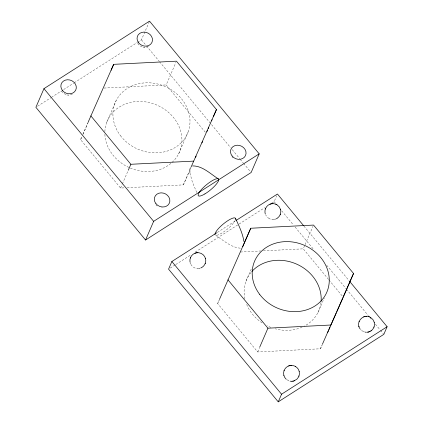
<?xml version="1.0" encoding="UTF-8"?>
<svg xmlns="http://www.w3.org/2000/svg" width="423" height="423" viewBox="0 0 423 423"><rect width="100%" height="100%" fill="white"/><g stroke="black" fill="none" stroke-linecap="round" stroke-linejoin="round"><path stroke-width="0.32" stroke-dasharray="2.12 1.59" d="M80.587 139.648L81.872 136.677L80.587 139.648L120.581 188.039L124.505 187.838M82.903 134.303L88.042 122.427M137.565 42.3L141.451 39.815L149.271 21.753M106.696 122.411L116.166 100.558M120.581 188.039L122.12 184.476M122.379 183.878L128.032 170.813M205.335 132.299L166.186 84.928L175.952 62.355M178.68 153.745L188.145 131.886M127.122 187.706L183.376 184.872L188.774 172.399M320.444 348.779L322.241 344.623L320.444 348.779L257.649 351.947L217.655 303.555L219.452 299.399M271.915 203.077L274.141 201.655L276.679 195.78M245.969 281.226L251.785 267.801M257.649 351.947L259.447 347.791M328.512 279.397L303.254 248.835L304.798 245.271M305.052 244.679L313.02 226.268M317.948 312.56L324.293 297.929M82.971 134.255L88.275 122.263M183.376 184.872L188.944 172.283M217.655 303.555L219.511 299.362M37.547 106.242L50.882 97.718M51.437 97.359L61.441 90.966M63.662 89.544L73.665 83.151M74.221 82.797L137.01 42.66M217.433 232.38L235.77 220.658M170.236 268.082L175.233 264.883M175.788 264.528L191.349 254.583M195.236 252.097L238.577 224.391M239.132 224.031L264.692 207.693M148.515 46.414L146.035 47.365L144.312 47.445M72.328 94.054L69.843 95.006L68.124 95.085M215.756 235.336C223.355 240.29 230.852 247.386 240.28 248.179M273.866 219.458L270.086 219.014M198.831 268.494C195.442 268.975 191.91 266.976 190.572 263.825M104.047 88.058L166.186 84.928M240.46 252.002L260.737 250.976M263.355 250.844L303.254 248.835M272.761 219.521L273.189 219.516M197.726 268.557L198.154 268.552M137.623 43.379L139.579 45.679L143.238 47.339M61.435 91.014L63.392 93.319L67.051 94.979M161.819 207.809L162.157 207.841M143.043 47.318L144.65 47.476M66.855 94.958L68.457 95.117M364.446 331.955L362.849 331.32M286.667 379.616L289.38 380.98M270.096 219.019L269.155 218.596M288.438 380.652L288.756 380.779M269.171 218.606L267.013 216.941L265.554 214.662M157.086 206.038L155.907 204.875M361.184 330.146L360.428 329.343M232.095 157.234L232.756 157.901M303.915 226.051L349.298 280.962M141.451 39.815L146.078 45.409M146.495 45.917L159.101 61.171M159.524 61.679L230.54 147.606M232.216 149.642L239.783 158.794M240.201 159.302L243.146 162.86M243.563 163.368L250.707 172.013M274.141 201.655L275.399 203.183M281.702 210.807L293.467 225.041M295.148 227.077L313.221 248.941M326.667 265.21L345.998 288.597M346.416 289.11L368.269 315.547M370.368 318.091L371.209 319.106M375.413 324.192L380.034 329.781M380.451 330.289L383.397 333.853M328.935 279.904L342.403 296.206M196.78 192.539L192.38 182.08L189.927 173.039M104.867 131.664A39.302 34.173 23.4 0 1 163.093 108.351A39.302 34.173 23.4 0 1 162.977 168.306A39.302 34.173 23.4 0 1 104.862 134.059M320.983 302.498A39.302 34.173 23.4 0 1 304.105 326.239M302.08 327.196A39.302 34.173 23.4 0 1 275.23 328.814M270.842 327.381A39.302 34.173 23.4 0 1 267.177 325.784M262.096 322.881A39.302 34.173 23.4 0 1 246.271 303.428M244.906 298.839A39.302 34.173 23.4 0 1 251.103 272.37M235.31 220.193A13.102 3.273 -39.6 0 1 226.041 230.197A13.102 3.273 -39.6 0 1 215.788 235.246M120.407 135.587A39.302 34.173 23.4 0 0 186.755 135.074A39.302 34.173 23.4 0 0 147.215 82.781A39.302 34.173 23.4 0 0 120.407 135.587"/><path stroke-width="0.63" d="M190.001 261.922C189.324 258.284 191.582 254.387 195.082 253.171M205.483 258.495C206.493 261.89 204.869 265.803 201.776 267.51M264.962 212.298C264.587 208.819 266.818 205.287 270.117 204.135M280.518 209.459C281.432 212.573 280.169 216.148 277.525 218.014M283.881 375.46C282.569 371.235 285.52 366.376 289.871 365.578M299.177 371.22L299.415 374.255L298.617 376.914L296.851 379.235L293.964 380.901L294.419 380.737M360.021 328.798C355.114 322.479 363.368 313.078 370.278 317.287M374.212 322.183C375.524 326.408 372.573 331.272 368.227 332.066M190.329 258.019L190.456 257.681M205.208 263.555L205.335 263.217M265.364 208.983L265.491 208.645M280.243 214.519L280.37 214.181M284.029 370.744L284.156 370.405M298.908 376.28L299.035 375.941M359.064 321.707L359.19 321.369M373.943 327.243L374.069 326.905M43.96 88.64L35.881 107.305L145.554 240.01L251.13 172.521L259.204 153.856L149.531 21.15L43.96 88.64L153.634 221.345L145.554 240.01M88.296 121.829L113.671 64.338L176.465 61.171L216.46 109.557L213.377 116.685M111.101 70.276L113.671 64.338M128.291 170.22L130.86 164.283L90.866 115.891M191.085 167.053L216.46 109.557M206.947 131.532L207.466 130.347M208.232 128.566L208.751 127.376M211.574 120.841L212.092 119.656M216.877 232.74L171.87 261.509L168.566 269.144L278.244 401.85L383.814 334.36L387.119 326.725L349.721 281.469M219.711 298.807L250.739 228.246L313.533 225.078L353.528 273.47L343.249 297.226M242.77 246.657L250.739 228.246M259.701 347.193L267.928 328.19L227.934 279.799M278.244 401.85L281.549 394.215L387.119 326.725M322.5 344.031L353.528 273.47M195.574 157.293L196.103 156.098M201.935 142.905L202.469 141.71M327.603 332.594L328.396 330.797M328.93 329.596L329.988 327.196M330.516 326.001L336.354 312.809M336.882 311.614L342.979 297.824M190.366 167.72L189.805 169.824L189.853 172.526M370.802 331.019L371.22 330.738M277.239 218.205L276.816 218.474M153.634 221.345L259.204 153.856M236.325 220.304L277.446 194.02L303.497 225.544M201.48 267.669L200.719 268.013M276.071 218.85L276.372 218.707M270.302 204.071L271.212 203.817M195.267 253.107L196.172 252.859M364.129 316.748L363.68 316.906M368.999 331.865L369.453 331.701M289.094 365.784L288.645 365.943M269.98 204.187L270.434 204.023M194.945 253.224L195.4 253.06M275.304 219.14L274.649 219.32M293.187 381.102L293.641 380.996M271.423 203.775L273.649 203.68L275.653 204.145M196.388 252.811C200.354 251.976 204.61 254.715 205.525 258.649M365.234 316.478L364.785 316.568M366.54 332.24L368.01 332.108M290.083 365.535C294.054 364.7 298.305 367.434 299.22 371.373M291.754 381.276L292.975 381.144M271.09 203.844L271.54 203.754M196.055 252.88L196.505 252.79M199.281 268.42L199.614 268.356M367.894 332.134L368.343 332.044M289.75 365.604L290.199 365.514M292.859 381.171L293.308 381.081M192.613 165.916C202.58 165.784 210.485 173.996 218.442 178.955M130.86 164.283L193.655 161.115M267.928 328.19L330.723 325.023M272.978 203.643L272.549 203.648M197.943 252.679L197.515 252.684M366.672 316.367L366.244 316.372M291.637 365.403L291.209 365.409M291.421 381.282L291.849 381.276M365.112 332.113L365.784 332.208M290.078 381.149L290.749 381.245M369.348 316.869L368.687 316.653M275.643 204.145L276.584 204.563M276.859 204.721L279.217 206.81L280.56 209.612M370.553 317.44L372.912 319.534L374.255 322.337M295.545 366.492L295.228 366.318M276.568 204.558L276.88 204.732M370.262 317.282L370.58 317.456M361.977 330.786L362.257 330.976M286.149 379.182L284.737 377.453L283.838 375.307M171.87 261.509L281.549 394.215M235.532 218.405C238.953 225.808 242.68 233.295 243.897 241.438M190.186 262.736L190.387 263.381M358.873 326.27L359.011 326.746M265.01 212.721L265.274 213.879M251.822 271.534A39.302 34.173 23.4 0 1 296.126 263.894A39.302 34.173 23.4 0 1 321.099 301.313M215.069 234.638A13.102 3.273 -39.6 0 1 225.343 222.403A13.102 3.273 -39.6 0 1 235.574 219.415M204.917 193.903A13.102 3.273 -39.6 0 0 218.575 179.109A13.102 3.273 -39.6 0 0 201.782 189.139A13.102 3.273 -39.6 0 0 204.917 193.903M138.649 42.839A7.884 6.858 23.4 0 0 151.92 42.459A7.884 6.858 23.4 0 0 143.746 32.111A7.884 6.858 23.4 0 0 138.649 42.839M232.116 156.013A7.942 6.905 23.4 0 0 245.483 155.632A7.942 6.905 23.4 0 0 237.25 145.211A7.942 6.905 23.4 0 0 232.116 156.013M155.928 203.653A7.942 6.905 23.4 0 0 169.295 203.273A7.942 6.905 23.4 0 0 161.063 192.851A7.942 6.905 23.4 0 0 155.928 203.653M62.456 90.48A7.884 6.858 23.4 0 0 75.733 90.099A7.884 6.858 23.4 0 0 67.558 79.751A7.884 6.858 23.4 0 0 62.456 90.48M259.68 294.408A39.302 34.173 23.4 0 0 326.027 293.895A39.302 34.173 23.4 0 0 286.487 241.602A39.302 34.173 23.4 0 0 259.68 294.408"/></g></svg>
